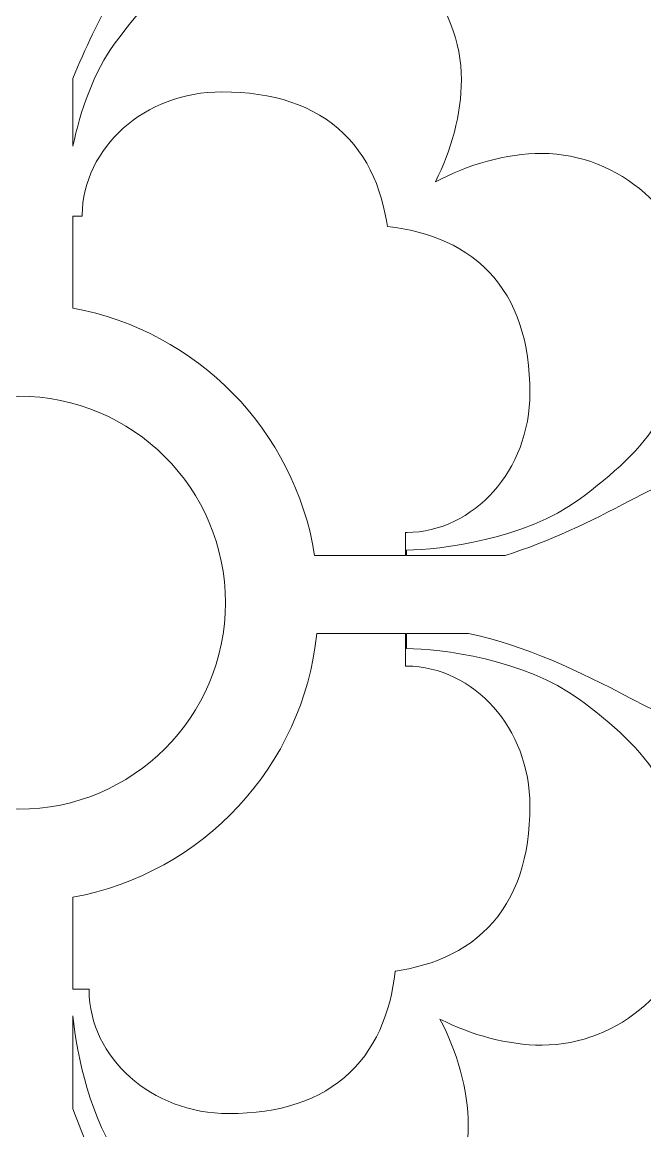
# Model space of a CAD drawing. Header units: centimetres. Extents: x -8.7 to 2, y -6.7 to 8.4.
# Drawn here: x -7.383 to -6.827, y 1.405 to 2.395 of the extents above; entities that cross this region are included whole.
import ezdxf

# ---------------------------------------------------------------- set-up
doc = ezdxf.new("R2010")
doc.units = ezdxf.units.CM
doc.header["$MEASUREMENT"] = 0
doc.layers.add('layer 1', color=7, linetype='Continuous')

msp = doc.modelspace()

# ---------------------------------------------------------------- linework, layer by layer
at = {"layer": 'layer 1', "color": 177, "lineweight": 9}
for points, knots in [([(-8.7169, -6.70279), (-8.7169, -6.70279), (-8.7169, -5.65469), (-8.7169, -5.65469), (-8.7169, -5.65469), (-8.7169, -5.65469), (-8.7169, -5.56045), (-8.7169, -5.56045), (-8.7169, -5.56045), (-8.7169, -5.56045), (-8.7169, -5.22248), (-8.7169, -5.22248), (-8.7169, -5.22248), (-8.7169, -5.22248), (-8.7169, -5.05978), (-8.7169, -5.05978), (-8.7169, -5.05978), (-8.7169, -5.05978), (-8.7169, -3.57526), (-8.7169, -3.57526), (-8.7169, -3.57526), (-8.7169, -3.57526), (-8.7169, -3.48102), (-8.7169, -3.48102), (-8.7169, -3.48102), (-8.7169, -3.48102), (-8.7169, -3.14306), (-8.7169, -3.14306), (-8.7169, -3.14306), (-8.7169, -3.14306), (-8.7169, -2.98035), (-8.7169, -2.98035), (-8.7169, -2.98035), (-8.7169, -2.98035), (-8.7169, -1.49584), (-8.7169, -1.49584), (-8.7169, -1.49584), (-8.7169, -1.49584), (-8.7169, -1.4016), (-8.7169, -1.4016), (-8.7169, -1.4016), (-8.7169, -1.4016), (-8.7169, -1.06363), (-8.7169, -1.06363), (-8.7169, -1.06363), (-8.7169, -1.06363), (-8.7169, -0.90093), (-8.7169, -0.90093), (-8.7169, -0.90093), (-8.7169, -0.90093), (-8.7169, 0.58359), (-8.7169, 0.58359), (-8.7169, 0.58359), (-8.7169, 0.58359), (-8.7169, 0.67783), (-8.7169, 0.67783), (-8.7169, 0.67783), (-8.7169, 0.67783), (-8.7169, 1.01579), (-8.7169, 1.01579), (-8.7169, 1.01579), (-8.7169, 1.01579), (-8.7169, 1.1785), (-8.7169, 1.1785), (-8.7169, 1.1785), (-8.7169, 1.1785), (-8.7169, 2.66301), (-8.7169, 2.66301), (-8.7169, 2.66301), (-8.7169, 2.66301), (-8.7169, 2.75725), (-8.7169, 2.75725), (-8.7169, 2.75725), (-8.7169, 2.75725), (-8.7169, 3.09522), (-8.7169, 3.09522), (-8.7169, 3.09522), (-8.7169, 3.09522), (-8.7169, 3.25792), (-8.7169, 3.25792), (-8.7169, 3.25792), (-8.7169, 3.25792), (-8.7169, 4.74243), (-8.7169, 4.74243), (-8.7169, 4.74243), (-8.7169, 4.74243), (-8.7169, 4.83668), (-8.7169, 4.83668), (-8.7169, 4.83668), (-8.7169, 4.83668), (-8.7169, 5.17464), (-8.7169, 5.17464), (-8.7169, 5.17464), (-8.7169, 5.17464), (-8.7169, 5.33735), (-8.7169, 5.33735), (-8.7169, 5.33735), (-8.7169, 5.33735), (-8.7169, 6.82186), (-8.7169, 6.82186), (-8.7169, 6.82186), (-8.7169, 6.82186), (-8.7169, 6.9161), (-8.7169, 6.9161), (-8.7169, 6.9161), (-8.7169, 6.9161), (-8.7169, 7.25407), (-8.7169, 7.25407), (-8.7169, 7.25407), (-8.7169, 7.25407), (-8.7169, 7.41677), (-8.7169, 7.41677), (-8.7169, 7.41677), (-8.7169, 7.41677), (-8.7169, 8.37754), (-8.7169, 8.37754), (-8.7169, 8.37754), (-8.7169, 8.37754), (-7.98536, 8.37754), (-7.98536, 8.37754), (-7.98536, 8.37754), (-7.98536, 8.37754), (-7.82032, 8.37754), (-7.82032, 8.37754), (-7.82032, 8.37754), (-7.82032, 8.37754), (-7.40775, 8.37754), (-7.40775, 8.37754), (-7.40775, 8.37754), (-7.40775, 8.37754), (-7.33799, 8.37754), (-7.33799, 8.37754), (-7.33799, 8.37754), (-7.33799, 8.37754), (-6.94873, 8.37754), (-6.94873, 8.37754), (-6.94873, 8.37754), (-6.94873, 8.37754), (-6.78737, 8.37754), (-6.78737, 8.37754), (-6.78737, 8.37754), (-6.78737, 8.37754), (-5.77977, 8.37754), (-5.77977, 8.37754), (-5.77977, 8.37754), (-5.77977, 8.37754), (-5.61473, 8.37754), (-5.61473, 8.37754), (-5.61473, 8.37754), (-5.61473, 8.37754), (-5.20216, 8.37754), (-5.20216, 8.37754), (-5.20216, 8.37754), (-5.20216, 8.37754), (-5.1324, 8.37754), (-5.1324, 8.37754), (-5.1324, 8.37754), (-5.1324, 8.37754), (-4.74314, 8.37754), (-4.74314, 8.37754), (-4.74314, 8.37754), (-4.74314, 8.37754), (-4.58178, 8.37754), (-4.58178, 8.37754), (-4.58178, 8.37754), (-4.58178, 8.37754), (-3.85015, 8.37754), (-3.85015, 8.37754), (-3.85015, 8.37754), (-3.85015, 8.37754), (-3.85015, 7.36066), (-3.85015, 7.36066), (-3.85015, 7.36066), (-3.85015, 7.36066), (-3.85015, 7.26641), (-3.85015, 7.26641), (-3.85015, 7.26641), (-3.85015, 7.26641), (-3.85015, 6.9286), (-3.85015, 6.9286), (-3.85015, 6.9286), (-3.85015, 6.9286), (-3.85015, 6.77755), (-3.85015, 6.77755), (-3.85015, 6.77755), (-3.85015, 6.77755), (-3.85015, 5.24221), (-3.85015, 5.24221), (-3.85015, 5.24221), (-3.85015, 5.24221), (-3.85015, 5.14795), (-3.85015, 5.14795), (-3.85015, 5.14795), (-3.85015, 5.14795), (-3.85015, 4.81014), (-3.85015, 4.81014), (-3.85015, 4.81014), (-3.85015, 4.81014), (-3.85015, 4.65909), (-3.85015, 4.65909), (-3.85015, 4.65909), (-3.85015, 4.65909), (-3.85015, 3.17448), (-3.85015, 3.17448), (-3.85015, 3.17448), (-3.85015, 3.17448), (-3.85015, 3.08022), (-3.85015, 3.08022), (-3.85015, 3.08022), (-3.85015, 3.08022), (-3.85015, 2.74242), (-3.85015, 2.74242), (-3.85015, 2.74242), (-3.85015, 2.74242), (-3.85015, 2.59137), (-3.85015, 2.59137), (-3.85015, 2.59137), (-3.85015, 2.59137), (-3.85015, 1.10676), (-3.85015, 1.10676), (-3.85015, 1.10676), (-3.85015, 1.10676), (-3.85015, 1.0125), (-3.85015, 1.0125), (-3.85015, 1.0125), (-3.85015, 1.0125), (-3.85015, 0.6747), (-3.85015, 0.6747), (-3.85015, 0.6747), (-3.85015, 0.6747), (-3.85015, 0.52364), (-3.85015, 0.52364), (-3.85015, 0.52364), (-3.85015, 0.52364), (-3.85015, -0.96097), (-3.85015, -0.96097), (-3.85015, -0.96097), (-3.85015, -0.96097), (-3.85015, -1.05523), (-3.85015, -1.05523), (-3.85015, -1.05523), (-3.85015, -1.05523), (-3.85015, -1.39303), (-3.85015, -1.39303), (-3.85015, -1.39303), (-3.85015, -1.39303), (-3.85015, -1.54408), (-3.85015, -1.54408), (-3.85015, -1.54408), (-3.85015, -1.54408), (-3.85015, -3.02869), (-3.85015, -3.02869), (-3.85015, -3.02869), (-3.85015, -3.02869), (-3.85015, -3.12295), (-3.85015, -3.12295), (-3.85015, -3.12295), (-3.85015, -3.12295), (-3.85015, -3.46075), (-3.85015, -3.46075), (-3.85015, -3.46075), (-3.85015, -3.46075), (-3.85015, -3.61181), (-3.85015, -3.61181), (-3.85015, -3.61181), (-3.85015, -3.61181), (-3.85015, -5.09642), (-3.85015, -5.09642), (-3.85015, -5.09642), (-3.85015, -5.09642), (-3.85015, -5.19068), (-3.85015, -5.19068), (-3.85015, -5.19068), (-3.85015, -5.19068), (-3.85015, -5.52848), (-3.85015, -5.52848), (-3.85015, -5.52848), (-3.85015, -5.52848), (-3.85015, -5.67953), (-3.85015, -5.67953), (-3.85015, -5.67953), (-3.85015, -5.67953), (-3.85015, -6.70279), (-3.85015, -6.70279), (-3.85015, -6.70279), (-3.85015, -6.70279), (-4.58169, -6.70279), (-4.58169, -6.70279), (-4.58169, -6.70279), (-4.58169, -6.70279), (-4.7476, -6.70279), (-4.7476, -6.70279), (-4.7476, -6.70279), (-4.7476, -6.70279), (-5.1324, -6.70279), (-5.1324, -6.70279), (-5.1324, -6.70279), (-5.1324, -6.70279), (-5.20216, -6.70279), (-5.20216, -6.70279), (-5.20216, -6.70279), (-5.20216, -6.70279), (-5.61759, -6.70279), (-5.61759, -6.70279), (-5.61759, -6.70279), (-5.61759, -6.70279), (-5.77971, -6.70279), (-5.77971, -6.70279), (-5.77971, -6.70279), (-5.77971, -6.70279), (-6.78728, -6.70279), (-6.78728, -6.70279), (-6.78728, -6.70279), (-6.78728, -6.70279), (-6.95319, -6.70279), (-6.95319, -6.70279), (-6.95319, -6.70279), (-6.95319, -6.70279), (-7.33799, -6.70279), (-7.33799, -6.70279), (-7.33799, -6.70279), (-7.33799, -6.70279), (-7.40775, -6.70279), (-7.40775, -6.70279), (-7.40775, -6.70279), (-7.40775, -6.70279), (-7.82318, -6.70279), (-7.82318, -6.70279), (-7.82318, -6.70279), (-7.82318, -6.70279), (-7.9853, -6.70279), (-7.9853, -6.70279), (-7.9853, -6.70279), (-7.9853, -6.70279), (-8.7169, -6.70279), (-8.7169, -6.70279)], [0, 0, 0, 0, 0.011765, 0.011765, 0.011765, 0.011765, 0.023529, 0.023529, 0.023529, 0.023529, 0.035294, 0.035294, 0.035294, 0.035294, 0.047059, 0.047059, 0.047059, 0.047059, 0.058824, 0.058824, 0.058824, 0.058824, 0.070588, 0.070588, 0.070588, 0.070588, 0.082353, 0.082353, 0.082353, 0.082353, 0.094118, 0.094118, 0.094118, 0.094118, 0.105882, 0.105882, 0.105882, 0.105882, 0.117647, 0.117647, 0.117647, 0.117647, 0.129412, 0.129412, 0.129412, 0.129412, 0.141176, 0.141176, 0.141176, 0.141176, 0.152941, 0.152941, 0.152941, 0.152941, 0.164706, 0.164706, 0.164706, 0.164706, 0.176471, 0.176471, 0.176471, 0.176471, 0.188235, 0.188235, 0.188235, 0.188235, 0.2, 0.2, 0.2, 0.2, 0.211765, 0.211765, 0.211765, 0.211765, 0.223529, 0.223529, 0.223529, 0.223529, 0.235294, 0.235294, 0.235294, 0.235294, 0.247059, 0.247059, 0.247059, 0.247059, 0.258824, 0.258824, 0.258824, 0.258824, 0.270588, 0.270588, 0.270588, 0.270588, 0.282353, 0.282353, 0.282353, 0.282353, 0.294118, 0.294118, 0.294118, 0.294118, 0.305882, 0.305882, 0.305882, 0.305882, 0.317647, 0.317647, 0.317647, 0.317647, 0.329412, 0.329412, 0.329412, 0.329412, 0.341176, 0.341176, 0.341176, 0.341176, 0.352941, 0.352941, 0.352941, 0.352941, 0.364706, 0.364706, 0.364706, 0.364706, 0.376471, 0.376471, 0.376471, 0.376471, 0.388235, 0.388235, 0.388235, 0.388235, 0.4, 0.4, 0.4, 0.4, 0.411765, 0.411765, 0.411765, 0.411765, 0.423529, 0.423529, 0.423529, 0.423529, 0.435294, 0.435294, 0.435294, 0.435294, 0.447059, 0.447059, 0.447059, 0.447059, 0.458824, 0.458824, 0.458824, 0.458824, 0.470588, 0.470588, 0.470588, 0.470588, 0.482353, 0.482353, 0.482353, 0.482353, 0.494118, 0.494118, 0.494118, 0.494118, 0.505882, 0.505882, 0.505882, 0.505882, 0.517647, 0.517647, 0.517647, 0.517647, 0.529412, 0.529412, 0.529412, 0.529412, 0.541176, 0.541176, 0.541176, 0.541176, 0.552941, 0.552941, 0.552941, 0.552941, 0.564706, 0.564706, 0.564706, 0.564706, 0.576471, 0.576471, 0.576471, 0.576471, 0.588235, 0.588235, 0.588235, 0.588235, 0.6, 0.6, 0.6, 0.6, 0.611765, 0.611765, 0.611765, 0.611765, 0.623529, 0.623529, 0.623529, 0.623529, 0.635294, 0.635294, 0.635294, 0.635294, 0.647059, 0.647059, 0.647059, 0.647059, 0.658824, 0.658824, 0.658824, 0.658824, 0.670588, 0.670588, 0.670588, 0.670588, 0.682353, 0.682353, 0.682353, 0.682353, 0.694118, 0.694118, 0.694118, 0.694118, 0.705882, 0.705882, 0.705882, 0.705882, 0.717647, 0.717647, 0.717647, 0.717647, 0.729412, 0.729412, 0.729412, 0.729412, 0.741176, 0.741176, 0.741176, 0.741176, 0.752941, 0.752941, 0.752941, 0.752941, 0.764706, 0.764706, 0.764706, 0.764706, 0.776471, 0.776471, 0.776471, 0.776471, 0.788235, 0.788235, 0.788235, 0.788235, 0.8, 0.8, 0.8, 0.8, 0.811765, 0.811765, 0.811765, 0.811765, 0.823529, 0.823529, 0.823529, 0.823529, 0.835294, 0.835294, 0.835294, 0.835294, 0.847059, 0.847059, 0.847059, 0.847059, 0.858824, 0.858824, 0.858824, 0.858824, 0.870588, 0.870588, 0.870588, 0.870588, 0.882353, 0.882353, 0.882353, 0.882353, 0.894118, 0.894118, 0.894118, 0.894118, 0.905882, 0.905882, 0.905882, 0.905882, 0.917647, 0.917647, 0.917647, 0.917647, 0.929412, 0.929412, 0.929412, 0.929412, 0.941176, 0.941176, 0.941176, 0.941176, 0.952941, 0.952941, 0.952941, 0.952941, 0.964706, 0.964706, 0.964706, 0.964706, 0.976471, 0.976471, 0.976471, 0.976471, 1, 1, 1, 1]), ([(-6.51698, 1.90145), (-6.51698, 1.90145), (-6.31871, 1.95939), (-6.31871, 1.95939), (-6.31871, 1.95939), (-6.31871, 1.95939), (-6.31871, 2.34075), (-6.31871, 2.34075), (-6.31871, 2.34075), (-6.44042, 2.36535), (-6.53464, 2.49896), (-6.54115, 2.66287), (-6.54115, 2.66287), (-6.72212, 2.66496), (-6.86927, 2.77386), (-6.87959, 2.91079), (-6.87959, 2.91079), (-6.87959, 2.91079), (-7.07468, 2.85142), (-7.07468, 2.85142), (-7.07468, 2.85142), (-7.07468, 2.85142), (-7.29887, 2.91964), (-7.29887, 2.91964), (-7.29887, 2.91964), (-7.29887, 2.91964), (-7.35639, 2.7228), (-7.35639, 2.7228), (-7.35639, 2.7228), (-7.34071, 2.69073), (-7.32438, 2.65975), (-7.3112, 2.63547), (-7.3112, 2.63547), (-7.28676, 2.59152), (-7.26967, 2.55121), (-7.26967, 2.51456), (-7.26967, 2.51456), (-7.26967, 2.48402), (-7.28676, 2.44981), (-7.30143, 2.42171), (-7.30143, 2.42171), (-7.31433, 2.39742), (-7.32723, 2.37151), (-7.33799, 2.34464), (-7.33799, 2.34464), (-7.33799, 2.34464), (-7.33799, 2.28425), (-7.33799, 2.28425), (-7.33799, 2.28425), (-7.33138, 2.31535), (-7.31966, 2.35036), (-7.3002, 2.37652), (-7.3002, 2.37652), (-7.25501, 2.43761), (-7.21349, 2.47546), (-7.11331, 2.47546), (-7.11331, 2.47546), (-7.0449, 2.47546), (-6.99117, 2.41196), (-6.99117, 2.34354), (-6.99117, 2.34354), (-6.99117, 2.31258), (-7.00017, 2.28062), (-7.01445, 2.25231), (-7.01445, 2.25231), (-6.98516, 2.26779), (-6.95163, 2.27768), (-6.9192, 2.27768), (-6.9192, 2.27768), (-6.85078, 2.27768), (-6.78728, 2.22394), (-6.78728, 2.15554), (-6.78728, 2.15554), (-6.78728, 2.05535), (-6.82513, 2.01384), (-6.88622, 1.96864), (-6.88622, 1.96864), (-6.93384, 1.93322), (-7.01081, 1.92344), (-7.04013, 1.92344), (-7.04013, 1.92344), (-7.04013, 1.92344), (-7.04013, 1.91869), (-7.04013, 1.91869), (-7.04013, 1.91869), (-7.04013, 1.91869), (-6.95203, 1.91869), (-6.95203, 1.91869), (-6.95203, 1.91869), (-6.91304, 1.93092), (-6.87542, 1.94917), (-6.84102, 1.96742), (-6.84102, 1.96742), (-6.81293, 1.98209), (-6.77872, 1.99918), (-6.74818, 1.99918), (-6.74818, 1.99918), (-6.71153, 1.99918), (-6.67122, 1.98209), (-6.62726, 1.95764), (-6.62726, 1.95764), (-6.59723, 1.94134), (-6.55693, 1.9202), (-6.51698, 1.90145)], [0, 0, 0, 0, 0.037037, 0.037037, 0.037037, 0.037037, 0.074074, 0.074074, 0.074074, 0.074074, 0.111111, 0.111111, 0.111111, 0.111111, 0.148148, 0.148148, 0.148148, 0.148148, 0.185185, 0.185185, 0.185185, 0.185185, 0.222222, 0.222222, 0.222222, 0.222222, 0.259259, 0.259259, 0.259259, 0.259259, 0.296296, 0.296296, 0.296296, 0.296296, 0.333333, 0.333333, 0.333333, 0.333333, 0.37037, 0.37037, 0.37037, 0.37037, 0.407407, 0.407407, 0.407407, 0.407407, 0.444444, 0.444444, 0.444444, 0.444444, 0.481481, 0.481481, 0.481481, 0.481481, 0.518519, 0.518519, 0.518519, 0.518519, 0.555556, 0.555556, 0.555556, 0.555556, 0.592593, 0.592593, 0.592593, 0.592593, 0.62963, 0.62963, 0.62963, 0.62963, 0.666667, 0.666667, 0.666667, 0.666667, 0.703704, 0.703704, 0.703704, 0.703704, 0.740741, 0.740741, 0.740741, 0.740741, 0.777778, 0.777778, 0.777778, 0.777778, 0.814815, 0.814815, 0.814815, 0.814815, 0.851852, 0.851852, 0.851852, 0.851852, 0.888889, 0.888889, 0.888889, 0.888889, 0.925926, 0.925926, 0.925926, 0.925926, 1, 1, 1, 1]), ([(-7.33799, 2.22154), (-7.33799, 2.22154), (-7.33799, 2.13949), (-7.33799, 2.13949), (-7.33799, 2.13949), (-7.22705, 2.11923), (-7.13999, 2.03049), (-7.12223, 1.91869), (-7.12223, 1.91869), (-7.12223, 1.91869), (-7.04119, 1.91869), (-7.04119, 1.91869), (-7.04119, 1.91869), (-7.04119, 1.91869), (-7.04119, 1.93918), (-7.04119, 1.93918), (-7.04119, 1.93918), (-7.04119, 1.93918), (-7.0397, 1.93918), (-7.0397, 1.93918), (-7.0397, 1.93918), (-7.0397, 1.93918), (-7.03455, 1.93934), (-7.03455, 1.93934), (-7.03455, 1.93934), (-7.03455, 1.93934), (-7.02901, 1.93984), (-7.02901, 1.93984), (-7.02901, 1.93984), (-7.02901, 1.93984), (-7.02353, 1.94066), (-7.02353, 1.94066), (-7.02353, 1.94066), (-7.02353, 1.94066), (-7.01813, 1.94179), (-7.01813, 1.94179), (-7.01813, 1.94179), (-7.01813, 1.94179), (-7.01283, 1.94321), (-7.01283, 1.94321), (-7.01283, 1.94321), (-7.01283, 1.94321), (-7.00761, 1.94492), (-7.00761, 1.94492), (-7.00761, 1.94492), (-7.00761, 1.94492), (-7.0025, 1.94691), (-7.0025, 1.94691), (-7.0025, 1.94691), (-7.0025, 1.94691), (-6.99751, 1.94917), (-6.99751, 1.94917), (-6.99751, 1.94917), (-6.99751, 1.94917), (-6.99265, 1.95168), (-6.99265, 1.95168), (-6.99265, 1.95168), (-6.99265, 1.95168), (-6.9879, 1.95445), (-6.9879, 1.95445), (-6.9879, 1.95445), (-6.9879, 1.95445), (-6.9833, 1.95745), (-6.9833, 1.95745), (-6.9833, 1.95745), (-6.9833, 1.95745), (-6.97884, 1.96068), (-6.97884, 1.96068), (-6.97884, 1.96068), (-6.97884, 1.96068), (-6.97454, 1.96414), (-6.97454, 1.96414), (-6.97454, 1.96414), (-6.97454, 1.96414), (-6.97038, 1.96781), (-6.97038, 1.96781), (-6.97038, 1.96781), (-6.97038, 1.96781), (-6.96639, 1.97169), (-6.96639, 1.97169), (-6.96639, 1.97169), (-6.96639, 1.97169), (-6.96256, 1.97578), (-6.96256, 1.97578), (-6.96256, 1.97578), (-6.96256, 1.97578), (-6.95891, 1.98007), (-6.95891, 1.98007), (-6.95891, 1.98007), (-6.95891, 1.98007), (-6.95544, 1.98455), (-6.95544, 1.98455), (-6.95544, 1.98455), (-6.95544, 1.98455), (-6.95215, 1.98921), (-6.95215, 1.98921), (-6.95215, 1.98921), (-6.95215, 1.98921), (-6.94907, 1.99406), (-6.94907, 1.99406), (-6.94907, 1.99406), (-6.94907, 1.99406), (-6.94618, 1.99908), (-6.94618, 1.99908), (-6.94618, 1.99908), (-6.94618, 1.99908), (-6.94351, 2.00426), (-6.94351, 2.00426), (-6.94351, 2.00426), (-6.94351, 2.00426), (-6.94105, 2.00961), (-6.94105, 2.00961), (-6.94105, 2.00961), (-6.94105, 2.00961), (-6.93882, 2.01512), (-6.93882, 2.01512), (-6.93882, 2.01512), (-6.93882, 2.01512), (-6.93682, 2.02077), (-6.93682, 2.02077), (-6.93682, 2.02077), (-6.93682, 2.02077), (-6.93506, 2.02657), (-6.93506, 2.02657), (-6.93506, 2.02657), (-6.93506, 2.02657), (-6.93356, 2.0325), (-6.93356, 2.0325), (-6.93356, 2.0325), (-6.93356, 2.0325), (-6.93231, 2.03856), (-6.93231, 2.03856), (-6.93231, 2.03856), (-6.93231, 2.03856), (-6.93132, 2.04474), (-6.93132, 2.04474), (-6.93132, 2.04474), (-6.93132, 2.04474), (-6.93061, 2.05103), (-6.93061, 2.05103), (-6.93061, 2.05103), (-6.93061, 2.05103), (-6.93018, 2.05742), (-6.93018, 2.05742), (-6.93018, 2.05742), (-6.93018, 2.05742), (-6.93004, 2.06382), (-6.93004, 2.06382), (-6.93004, 2.06382), (-6.93004, 2.06382), (-6.93017, 2.07226), (-6.93017, 2.07226), (-6.93017, 2.07226), (-6.93017, 2.07226), (-6.93058, 2.0804), (-6.93058, 2.0804), (-6.93058, 2.0804), (-6.93058, 2.0804), (-6.93126, 2.08833), (-6.93126, 2.08833), (-6.93126, 2.08833), (-6.93126, 2.08833), (-6.93222, 2.09605), (-6.93222, 2.09605), (-6.93222, 2.09605), (-6.93222, 2.09605), (-6.93346, 2.10358), (-6.93346, 2.10358), (-6.93346, 2.10358), (-6.93346, 2.10358), (-6.93499, 2.11091), (-6.93499, 2.11091), (-6.93499, 2.11091), (-6.93499, 2.11091), (-6.93681, 2.11803), (-6.93681, 2.11803), (-6.93681, 2.11803), (-6.93681, 2.11803), (-6.93893, 2.12495), (-6.93893, 2.12495), (-6.93893, 2.12495), (-6.93893, 2.12495), (-6.94136, 2.13167), (-6.94136, 2.13167), (-6.94136, 2.13167), (-6.94136, 2.13167), (-6.94409, 2.13817), (-6.94409, 2.13817), (-6.94409, 2.13817), (-6.94409, 2.13817), (-6.94712, 2.14444), (-6.94712, 2.14444), (-6.94712, 2.14444), (-6.94712, 2.14444), (-6.95046, 2.15048), (-6.95046, 2.15048), (-6.95046, 2.15048), (-6.95046, 2.15048), (-6.9541, 2.15628), (-6.9541, 2.15628), (-6.9541, 2.15628), (-6.9541, 2.15628), (-6.95804, 2.16181), (-6.95804, 2.16181), (-6.95804, 2.16181), (-6.95804, 2.16181), (-6.96226, 2.16707), (-6.96226, 2.16707), (-6.96226, 2.16707), (-6.96226, 2.16707), (-6.96676, 2.17206), (-6.96676, 2.17206), (-6.96676, 2.17206), (-6.96676, 2.17206), (-6.97153, 2.17675), (-6.97153, 2.17675), (-6.97153, 2.17675), (-6.97153, 2.17675), (-6.97653, 2.18115), (-6.97653, 2.18115), (-6.97653, 2.18115), (-6.97653, 2.18115), (-6.98176, 2.18524), (-6.98176, 2.18524), (-6.98176, 2.18524), (-6.98176, 2.18524), (-6.9872, 2.18903), (-6.9872, 2.18903), (-6.9872, 2.18903), (-6.9872, 2.18903), (-6.99283, 2.19252), (-6.99283, 2.19252), (-6.99283, 2.19252), (-6.99283, 2.19252), (-6.99863, 2.19571), (-6.99863, 2.19571), (-6.99863, 2.19571), (-6.99863, 2.19571), (-7.0046, 2.19861), (-7.0046, 2.19861), (-7.0046, 2.19861), (-7.0046, 2.19861), (-7.01072, 2.20124), (-7.01072, 2.20124), (-7.01072, 2.20124), (-7.01072, 2.20124), (-7.01698, 2.20359), (-7.01698, 2.20359), (-7.01698, 2.20359), (-7.01698, 2.20359), (-7.02336, 2.20567), (-7.02336, 2.20567), (-7.02336, 2.20567), (-7.02336, 2.20567), (-7.02987, 2.20751), (-7.02987, 2.20751), (-7.02987, 2.20751), (-7.02987, 2.20751), (-7.0365, 2.2091), (-7.0365, 2.2091), (-7.0365, 2.2091), (-7.0365, 2.2091), (-7.04324, 2.21047), (-7.04324, 2.21047), (-7.04324, 2.21047), (-7.04324, 2.21047), (-7.05009, 2.21161), (-7.05009, 2.21161), (-7.05009, 2.21161), (-7.05009, 2.21161), (-7.05705, 2.21254), (-7.05705, 2.21254), (-7.05705, 2.21254), (-7.05705, 2.21254), (-7.05726, 2.21256), (-7.05726, 2.21256), (-7.05726, 2.21256), (-7.05726, 2.21256), (-7.05809, 2.21781), (-7.05809, 2.21781), (-7.05809, 2.21781), (-7.05809, 2.21781), (-7.05941, 2.22464), (-7.05941, 2.22464), (-7.05941, 2.22464), (-7.05941, 2.22464), (-7.06096, 2.23135), (-7.06096, 2.23135), (-7.06096, 2.23135), (-7.06096, 2.23135), (-7.06276, 2.23794), (-7.06276, 2.23794), (-7.06276, 2.23794), (-7.06276, 2.23794), (-7.06481, 2.2444), (-7.06481, 2.2444), (-7.06481, 2.2444), (-7.06481, 2.2444), (-7.06712, 2.25074), (-7.06712, 2.25074), (-7.06712, 2.25074), (-7.06712, 2.25074), (-7.06971, 2.25695), (-7.06971, 2.25695), (-7.06971, 2.25695), (-7.06971, 2.25695), (-7.07258, 2.26299), (-7.07258, 2.26299), (-7.07258, 2.26299), (-7.07258, 2.26299), (-7.07574, 2.26888), (-7.07574, 2.26888), (-7.07574, 2.26888), (-7.07574, 2.26888), (-7.07921, 2.27459), (-7.07921, 2.27459), (-7.07921, 2.27459), (-7.07921, 2.27459), (-7.08298, 2.28011), (-7.08298, 2.28011), (-7.08298, 2.28011), (-7.08298, 2.28011), (-7.08705, 2.28541), (-7.08705, 2.28541), (-7.08705, 2.28541), (-7.08705, 2.28541), (-7.09144, 2.2905), (-7.09144, 2.2905), (-7.09144, 2.2905), (-7.09144, 2.2905), (-7.09613, 2.29534), (-7.09613, 2.29534), (-7.09613, 2.29534), (-7.09613, 2.29534), (-7.10112, 2.29991), (-7.10112, 2.29991), (-7.10112, 2.29991), (-7.10112, 2.29991), (-7.10639, 2.30421), (-7.10639, 2.30421), (-7.10639, 2.30421), (-7.10639, 2.30421), (-7.11194, 2.30821), (-7.11194, 2.30821), (-7.11194, 2.30821), (-7.11194, 2.30821), (-7.11776, 2.31192), (-7.11776, 2.31192), (-7.11776, 2.31192), (-7.11776, 2.31192), (-7.12383, 2.31532), (-7.12383, 2.31532), (-7.12383, 2.31532), (-7.12383, 2.31532), (-7.13013, 2.3184), (-7.13013, 2.3184), (-7.13013, 2.3184), (-7.13013, 2.3184), (-7.13666, 2.32118), (-7.13666, 2.32118), (-7.13666, 2.32118), (-7.13666, 2.32118), (-7.14342, 2.32365), (-7.14342, 2.32365), (-7.14342, 2.32365), (-7.14342, 2.32365), (-7.15039, 2.32581), (-7.15039, 2.32581), (-7.15039, 2.32581), (-7.15039, 2.32581), (-7.15756, 2.32766), (-7.15756, 2.32766), (-7.15756, 2.32766), (-7.15756, 2.32766), (-7.16494, 2.32922), (-7.16494, 2.32922), (-7.16494, 2.32922), (-7.16494, 2.32922), (-7.17252, 2.33048), (-7.17252, 2.33048), (-7.17252, 2.33048), (-7.17252, 2.33048), (-7.18031, 2.33146), (-7.18031, 2.33146), (-7.18031, 2.33146), (-7.18031, 2.33146), (-7.18831, 2.33215), (-7.18831, 2.33215), (-7.18831, 2.33215), (-7.18831, 2.33215), (-7.19651, 2.33256), (-7.19651, 2.33256), (-7.19651, 2.33256), (-7.19651, 2.33256), (-7.20502, 2.3327), (-7.20502, 2.3327), (-7.20502, 2.3327), (-7.20502, 2.3327), (-7.21143, 2.33256), (-7.21143, 2.33256), (-7.21143, 2.33256), (-7.21143, 2.33256), (-7.21782, 2.33212), (-7.21782, 2.33212), (-7.21782, 2.33212), (-7.21782, 2.33212), (-7.2241, 2.33141), (-7.2241, 2.33141), (-7.2241, 2.33141), (-7.2241, 2.33141), (-7.23028, 2.33043), (-7.23028, 2.33043), (-7.23028, 2.33043), (-7.23028, 2.33043), (-7.23634, 2.32918), (-7.23634, 2.32918), (-7.23634, 2.32918), (-7.23634, 2.32918), (-7.24227, 2.32768), (-7.24227, 2.32768), (-7.24227, 2.32768), (-7.24227, 2.32768), (-7.24807, 2.32592), (-7.24807, 2.32592), (-7.24807, 2.32592), (-7.24807, 2.32592), (-7.25373, 2.32392), (-7.25373, 2.32392), (-7.25373, 2.32392), (-7.25373, 2.32392), (-7.25923, 2.32169), (-7.25923, 2.32169), (-7.25923, 2.32169), (-7.25923, 2.32169), (-7.26458, 2.31923), (-7.26458, 2.31923), (-7.26458, 2.31923), (-7.26458, 2.31923), (-7.26977, 2.31656), (-7.26977, 2.31656), (-7.26977, 2.31656), (-7.26977, 2.31656), (-7.27479, 2.31368), (-7.27479, 2.31368), (-7.27479, 2.31368), (-7.27479, 2.31368), (-7.27963, 2.31059), (-7.27963, 2.31059), (-7.27963, 2.31059), (-7.27963, 2.31059), (-7.2843, 2.3073), (-7.2843, 2.3073), (-7.2843, 2.3073), (-7.2843, 2.3073), (-7.28878, 2.30383), (-7.28878, 2.30383), (-7.28878, 2.30383), (-7.28878, 2.30383), (-7.29306, 2.30018), (-7.29306, 2.30018), (-7.29306, 2.30018), (-7.29306, 2.30018), (-7.29715, 2.29635), (-7.29715, 2.29635), (-7.29715, 2.29635), (-7.29715, 2.29635), (-7.30104, 2.29236), (-7.30104, 2.29236), (-7.30104, 2.29236), (-7.30104, 2.29236), (-7.30471, 2.2882), (-7.30471, 2.2882), (-7.30471, 2.2882), (-7.30471, 2.2882), (-7.30817, 2.2839), (-7.30817, 2.2839), (-7.30817, 2.2839), (-7.30817, 2.2839), (-7.3114, 2.27944), (-7.3114, 2.27944), (-7.3114, 2.27944), (-7.3114, 2.27944), (-7.31441, 2.27483), (-7.31441, 2.27483), (-7.31441, 2.27483), (-7.31441, 2.27483), (-7.31717, 2.27009), (-7.31717, 2.27009), (-7.31717, 2.27009), (-7.31717, 2.27009), (-7.31968, 2.26523), (-7.31968, 2.26523), (-7.31968, 2.26523), (-7.31968, 2.26523), (-7.32194, 2.26024), (-7.32194, 2.26024), (-7.32194, 2.26024), (-7.32194, 2.26024), (-7.32393, 2.25514), (-7.32393, 2.25514), (-7.32393, 2.25514), (-7.32393, 2.25514), (-7.32565, 2.24992), (-7.32565, 2.24992), (-7.32565, 2.24992), (-7.32565, 2.24992), (-7.32707, 2.24461), (-7.32707, 2.24461), (-7.32707, 2.24461), (-7.32707, 2.24461), (-7.3282, 2.23921), (-7.3282, 2.23921), (-7.3282, 2.23921), (-7.3282, 2.23921), (-7.32902, 2.23373), (-7.32902, 2.23373), (-7.32902, 2.23373), (-7.32902, 2.23373), (-7.32952, 2.22819), (-7.32952, 2.22819), (-7.32952, 2.22819), (-7.32952, 2.22819), (-7.32967, 2.22303), (-7.32967, 2.22303), (-7.32967, 2.22303), (-7.32967, 2.22303), (-7.32967, 2.22154), (-7.32967, 2.22154), (-7.32967, 2.22154), (-7.32967, 2.22154), (-7.33799, 2.22154), (-7.33799, 2.22154)], [0, 0, 0, 0, 0.007463, 0.007463, 0.007463, 0.007463, 0.014925, 0.014925, 0.014925, 0.014925, 0.022388, 0.022388, 0.022388, 0.022388, 0.029851, 0.029851, 0.029851, 0.029851, 0.037313, 0.037313, 0.037313, 0.037313, 0.044776, 0.044776, 0.044776, 0.044776, 0.052239, 0.052239, 0.052239, 0.052239, 0.059701, 0.059701, 0.059701, 0.059701, 0.067164, 0.067164, 0.067164, 0.067164, 0.074627, 0.074627, 0.074627, 0.074627, 0.08209, 0.08209, 0.08209, 0.08209, 0.089552, 0.089552, 0.089552, 0.089552, 0.097015, 0.097015, 0.097015, 0.097015, 0.104478, 0.104478, 0.104478, 0.104478, 0.11194, 0.11194, 0.11194, 0.11194, 0.119403, 0.119403, 0.119403, 0.119403, 0.126866, 0.126866, 0.126866, 0.126866, 0.134328, 0.134328, 0.134328, 0.134328, 0.141791, 0.141791, 0.141791, 0.141791, 0.149254, 0.149254, 0.149254, 0.149254, 0.156716, 0.156716, 0.156716, 0.156716, 0.164179, 0.164179, 0.164179, 0.164179, 0.171642, 0.171642, 0.171642, 0.171642, 0.179104, 0.179104, 0.179104, 0.179104, 0.186567, 0.186567, 0.186567, 0.186567, 0.19403, 0.19403, 0.19403, 0.19403, 0.201493, 0.201493, 0.201493, 0.201493, 0.208955, 0.208955, 0.208955, 0.208955, 0.216418, 0.216418, 0.216418, 0.216418, 0.223881, 0.223881, 0.223881, 0.223881, 0.231343, 0.231343, 0.231343, 0.231343, 0.238806, 0.238806, 0.238806, 0.238806, 0.246269, 0.246269, 0.246269, 0.246269, 0.253731, 0.253731, 0.253731, 0.253731, 0.261194, 0.261194, 0.261194, 0.261194, 0.268657, 0.268657, 0.268657, 0.268657, 0.276119, 0.276119, 0.276119, 0.276119, 0.283582, 0.283582, 0.283582, 0.283582, 0.291045, 0.291045, 0.291045, 0.291045, 0.298507, 0.298507, 0.298507, 0.298507, 0.30597, 0.30597, 0.30597, 0.30597, 0.313433, 0.313433, 0.313433, 0.313433, 0.320896, 0.320896, 0.320896, 0.320896, 0.328358, 0.328358, 0.328358, 0.328358, 0.335821, 0.335821, 0.335821, 0.335821, 0.343284, 0.343284, 0.343284, 0.343284, 0.350746, 0.350746, 0.350746, 0.350746, 0.358209, 0.358209, 0.358209, 0.358209, 0.365672, 0.365672, 0.365672, 0.365672, 0.373134, 0.373134, 0.373134, 0.373134, 0.380597, 0.380597, 0.380597, 0.380597, 0.38806, 0.38806, 0.38806, 0.38806, 0.395522, 0.395522, 0.395522, 0.395522, 0.402985, 0.402985, 0.402985, 0.402985, 0.410448, 0.410448, 0.410448, 0.410448, 0.41791, 0.41791, 0.41791, 0.41791, 0.425373, 0.425373, 0.425373, 0.425373, 0.432836, 0.432836, 0.432836, 0.432836, 0.440299, 0.440299, 0.440299, 0.440299, 0.447761, 0.447761, 0.447761, 0.447761, 0.455224, 0.455224, 0.455224, 0.455224, 0.462687, 0.462687, 0.462687, 0.462687, 0.470149, 0.470149, 0.470149, 0.470149, 0.477612, 0.477612, 0.477612, 0.477612, 0.485075, 0.485075, 0.485075, 0.485075, 0.492537, 0.492537, 0.492537, 0.492537, 0.5, 0.5, 0.5, 0.5, 0.507463, 0.507463, 0.507463, 0.507463, 0.514925, 0.514925, 0.514925, 0.514925, 0.522388, 0.522388, 0.522388, 0.522388, 0.529851, 0.529851, 0.529851, 0.529851, 0.537313, 0.537313, 0.537313, 0.537313, 0.544776, 0.544776, 0.544776, 0.544776, 0.552239, 0.552239, 0.552239, 0.552239, 0.559701, 0.559701, 0.559701, 0.559701, 0.567164, 0.567164, 0.567164, 0.567164, 0.574627, 0.574627, 0.574627, 0.574627, 0.58209, 0.58209, 0.58209, 0.58209, 0.589552, 0.589552, 0.589552, 0.589552, 0.597015, 0.597015, 0.597015, 0.597015, 0.604478, 0.604478, 0.604478, 0.604478, 0.61194, 0.61194, 0.61194, 0.61194, 0.619403, 0.619403, 0.619403, 0.619403, 0.626866, 0.626866, 0.626866, 0.626866, 0.634328, 0.634328, 0.634328, 0.634328, 0.641791, 0.641791, 0.641791, 0.641791, 0.649254, 0.649254, 0.649254, 0.649254, 0.656716, 0.656716, 0.656716, 0.656716, 0.664179, 0.664179, 0.664179, 0.664179, 0.671642, 0.671642, 0.671642, 0.671642, 0.679104, 0.679104, 0.679104, 0.679104, 0.686567, 0.686567, 0.686567, 0.686567, 0.69403, 0.69403, 0.69403, 0.69403, 0.701493, 0.701493, 0.701493, 0.701493, 0.708955, 0.708955, 0.708955, 0.708955, 0.716418, 0.716418, 0.716418, 0.716418, 0.723881, 0.723881, 0.723881, 0.723881, 0.731343, 0.731343, 0.731343, 0.731343, 0.738806, 0.738806, 0.738806, 0.738806, 0.746269, 0.746269, 0.746269, 0.746269, 0.753731, 0.753731, 0.753731, 0.753731, 0.761194, 0.761194, 0.761194, 0.761194, 0.768657, 0.768657, 0.768657, 0.768657, 0.776119, 0.776119, 0.776119, 0.776119, 0.783582, 0.783582, 0.783582, 0.783582, 0.791045, 0.791045, 0.791045, 0.791045, 0.798507, 0.798507, 0.798507, 0.798507, 0.80597, 0.80597, 0.80597, 0.80597, 0.813433, 0.813433, 0.813433, 0.813433, 0.820896, 0.820896, 0.820896, 0.820896, 0.828358, 0.828358, 0.828358, 0.828358, 0.835821, 0.835821, 0.835821, 0.835821, 0.843284, 0.843284, 0.843284, 0.843284, 0.850746, 0.850746, 0.850746, 0.850746, 0.858209, 0.858209, 0.858209, 0.858209, 0.865672, 0.865672, 0.865672, 0.865672, 0.873134, 0.873134, 0.873134, 0.873134, 0.880597, 0.880597, 0.880597, 0.880597, 0.88806, 0.88806, 0.88806, 0.88806, 0.895522, 0.895522, 0.895522, 0.895522, 0.902985, 0.902985, 0.902985, 0.902985, 0.910448, 0.910448, 0.910448, 0.910448, 0.91791, 0.91791, 0.91791, 0.91791, 0.925373, 0.925373, 0.925373, 0.925373, 0.932836, 0.932836, 0.932836, 0.932836, 0.940299, 0.940299, 0.940299, 0.940299, 0.947761, 0.947761, 0.947761, 0.947761, 0.955224, 0.955224, 0.955224, 0.955224, 0.962687, 0.962687, 0.962687, 0.962687, 0.970149, 0.970149, 0.970149, 0.970149, 0.977612, 0.977612, 0.977612, 0.977612, 0.985075, 0.985075, 0.985075, 0.985075, 1, 1, 1, 1]), ([(-7.5708, 1.87641), (-7.5708, 1.97828), (-7.48819, 2.06089), (-7.38632, 2.06089), (-7.38632, 2.06089), (-7.28446, 2.06089), (-7.20184, 1.97828), (-7.20184, 1.87641), (-7.20184, 1.87641), (-7.20184, 1.77455), (-7.28446, 1.69193), (-7.38632, 1.69193), (-7.38632, 1.69193), (-7.48819, 1.69193), (-7.5708, 1.77455), (-7.5708, 1.87641)], [0, 0, 0, 0, 0.2, 0.2, 0.2, 0.2, 0.4, 0.4, 0.4, 0.4, 0.6, 0.6, 0.6, 0.6, 1, 1, 1, 1]), ([(-6.31871, 1.79008), (-6.31871, 1.79008), (-6.52931, 1.85163), (-6.52931, 1.85163), (-6.52931, 1.85163), (-6.56511, 1.83443), (-6.60032, 1.81592), (-6.62726, 1.80129), (-6.62726, 1.80129), (-6.67122, 1.77685), (-6.71153, 1.75976), (-6.74818, 1.75976), (-6.74818, 1.75976), (-6.77872, 1.75976), (-6.81293, 1.77685), (-6.84102, 1.79152), (-6.84102, 1.79152), (-6.88501, 1.81487), (-6.93427, 1.83821), (-6.98493, 1.84894), (-6.98493, 1.84894), (-6.98493, 1.84894), (-7.04013, 1.84894), (-7.04013, 1.84894), (-7.04013, 1.84894), (-7.04013, 1.84894), (-7.04013, 1.83549), (-7.04013, 1.83549), (-7.04013, 1.83549), (-7.01081, 1.83549), (-6.93384, 1.82572), (-6.88622, 1.79029), (-6.88622, 1.79029), (-6.82513, 1.7451), (-6.78728, 1.70358), (-6.78728, 1.6034), (-6.78728, 1.6034), (-6.78728, 1.53499), (-6.85078, 1.48125), (-6.9192, 1.48125), (-6.9192, 1.48125), (-6.95016, 1.48125), (-6.98211, 1.49026), (-7.01042, 1.50454), (-7.01042, 1.50454), (-6.99495, 1.47525), (-6.98506, 1.44172), (-6.98506, 1.40929), (-6.98506, 1.40929), (-6.98506, 1.34087), (-7.0388, 1.27737), (-7.1072, 1.27737), (-7.1072, 1.27737), (-7.20739, 1.27737), (-7.2489, 1.31522), (-7.2941, 1.37631), (-7.2941, 1.37631), (-7.32242, 1.41438), (-7.33435, 1.4712), (-7.33799, 1.50745), (-7.33799, 1.50745), (-7.33799, 1.50745), (-7.33799, 1.42421), (-7.33799, 1.42421), (-7.33799, 1.42421), (-7.3262, 1.39162), (-7.31076, 1.36021), (-7.29531, 1.33111), (-7.29531, 1.33111), (-7.28065, 1.30302), (-7.26356, 1.26881), (-7.26356, 1.23827), (-7.26356, 1.23827), (-7.26356, 1.20162), (-7.28065, 1.16131), (-7.3051, 1.11735), (-7.3051, 1.11735), (-7.31767, 1.09418), (-7.33312, 1.0649), (-7.34813, 1.03439), (-7.34813, 1.03439), (-7.34813, 1.03439), (-7.29887, 0.8658), (-7.29887, 0.8658), (-7.29887, 0.8658), (-7.29887, 0.8658), (-7.07468, 0.93402), (-7.07468, 0.93402), (-7.07468, 0.93402), (-7.07468, 0.93402), (-6.87831, 0.87427), (-6.87831, 0.87427), (-6.87831, 0.87427), (-6.86092, 1.00222), (-6.7237, 1.10299), (-6.55399, 1.10973), (-6.55399, 1.10973), (-6.55196, 1.2851), (-6.44964, 1.42871), (-6.31871, 1.44683), (-6.31871, 1.44683), (-6.31871, 1.44683), (-6.31871, 1.79008), (-6.31871, 1.79008)], [0, 0, 0, 0, 0.037037, 0.037037, 0.037037, 0.037037, 0.074074, 0.074074, 0.074074, 0.074074, 0.111111, 0.111111, 0.111111, 0.111111, 0.148148, 0.148148, 0.148148, 0.148148, 0.185185, 0.185185, 0.185185, 0.185185, 0.222222, 0.222222, 0.222222, 0.222222, 0.259259, 0.259259, 0.259259, 0.259259, 0.296296, 0.296296, 0.296296, 0.296296, 0.333333, 0.333333, 0.333333, 0.333333, 0.37037, 0.37037, 0.37037, 0.37037, 0.407407, 0.407407, 0.407407, 0.407407, 0.444444, 0.444444, 0.444444, 0.444444, 0.481481, 0.481481, 0.481481, 0.481481, 0.518519, 0.518519, 0.518519, 0.518519, 0.555556, 0.555556, 0.555556, 0.555556, 0.592593, 0.592593, 0.592593, 0.592593, 0.62963, 0.62963, 0.62963, 0.62963, 0.666667, 0.666667, 0.666667, 0.666667, 0.703704, 0.703704, 0.703704, 0.703704, 0.740741, 0.740741, 0.740741, 0.740741, 0.777778, 0.777778, 0.777778, 0.777778, 0.814815, 0.814815, 0.814815, 0.814815, 0.851852, 0.851852, 0.851852, 0.851852, 0.888889, 0.888889, 0.888889, 0.888889, 0.925926, 0.925926, 0.925926, 0.925926, 1, 1, 1, 1]), ([(-7.04119, 1.84894), (-7.04119, 1.84894), (-7.1203, 1.84894), (-7.1203, 1.84894), (-7.1203, 1.84894), (-7.13242, 1.73024), (-7.22219, 1.63449), (-7.33799, 1.61334), (-7.33799, 1.61334), (-7.33799, 1.61334), (-7.33799, 1.53128), (-7.33799, 1.53128), (-7.33799, 1.53128), (-7.33799, 1.53128), (-7.32355, 1.53128), (-7.32355, 1.53128), (-7.32355, 1.53128), (-7.32355, 1.53128), (-7.32355, 1.52979), (-7.32355, 1.52979), (-7.32355, 1.52979), (-7.32355, 1.52979), (-7.3234, 1.52463), (-7.3234, 1.52463), (-7.3234, 1.52463), (-7.3234, 1.52463), (-7.3229, 1.5191), (-7.3229, 1.5191), (-7.3229, 1.5191), (-7.3229, 1.5191), (-7.32208, 1.51362), (-7.32208, 1.51362), (-7.32208, 1.51362), (-7.32208, 1.51362), (-7.32095, 1.50822), (-7.32095, 1.50822), (-7.32095, 1.50822), (-7.32095, 1.50822), (-7.31953, 1.50291), (-7.31953, 1.50291), (-7.31953, 1.50291), (-7.31953, 1.50291), (-7.31782, 1.49769), (-7.31782, 1.49769), (-7.31782, 1.49769), (-7.31782, 1.49769), (-7.31582, 1.49258), (-7.31582, 1.49258), (-7.31582, 1.49258), (-7.31582, 1.49258), (-7.31357, 1.4876), (-7.31357, 1.4876), (-7.31357, 1.4876), (-7.31357, 1.4876), (-7.31106, 1.48273), (-7.31106, 1.48273), (-7.31106, 1.48273), (-7.31106, 1.48273), (-7.30829, 1.47799), (-7.30829, 1.47799), (-7.30829, 1.47799), (-7.30829, 1.47799), (-7.30529, 1.47339), (-7.30529, 1.47339), (-7.30529, 1.47339), (-7.30529, 1.47339), (-7.30206, 1.46893), (-7.30206, 1.46893), (-7.30206, 1.46893), (-7.30206, 1.46893), (-7.2986, 1.46462), (-7.2986, 1.46462), (-7.2986, 1.46462), (-7.2986, 1.46462), (-7.29493, 1.46046), (-7.29493, 1.46046), (-7.29493, 1.46046), (-7.29493, 1.46046), (-7.29104, 1.45647), (-7.29104, 1.45647), (-7.29104, 1.45647), (-7.29104, 1.45647), (-7.28695, 1.45265), (-7.28695, 1.45265), (-7.28695, 1.45265), (-7.28695, 1.45265), (-7.28267, 1.44899), (-7.28267, 1.44899), (-7.28267, 1.44899), (-7.28267, 1.44899), (-7.27819, 1.44552), (-7.27819, 1.44552), (-7.27819, 1.44552), (-7.27819, 1.44552), (-7.27353, 1.44224), (-7.27353, 1.44224), (-7.27353, 1.44224), (-7.27353, 1.44224), (-7.26868, 1.43915), (-7.26868, 1.43915), (-7.26868, 1.43915), (-7.26868, 1.43915), (-7.26366, 1.43626), (-7.26366, 1.43626), (-7.26366, 1.43626), (-7.26366, 1.43626), (-7.25847, 1.43359), (-7.25847, 1.43359), (-7.25847, 1.43359), (-7.25847, 1.43359), (-7.25312, 1.43113), (-7.25312, 1.43113), (-7.25312, 1.43113), (-7.25312, 1.43113), (-7.24762, 1.4289), (-7.24762, 1.4289), (-7.24762, 1.4289), (-7.24762, 1.4289), (-7.24197, 1.42691), (-7.24197, 1.42691), (-7.24197, 1.42691), (-7.24197, 1.42691), (-7.23617, 1.42515), (-7.23617, 1.42515), (-7.23617, 1.42515), (-7.23617, 1.42515), (-7.23024, 1.42364), (-7.23024, 1.42364), (-7.23024, 1.42364), (-7.23024, 1.42364), (-7.22417, 1.42239), (-7.22417, 1.42239), (-7.22417, 1.42239), (-7.22417, 1.42239), (-7.218, 1.42141), (-7.218, 1.42141), (-7.218, 1.42141), (-7.218, 1.42141), (-7.21171, 1.4207), (-7.21171, 1.4207), (-7.21171, 1.4207), (-7.21171, 1.4207), (-7.20532, 1.42027), (-7.20532, 1.42027), (-7.20532, 1.42027), (-7.20532, 1.42027), (-7.19892, 1.42013), (-7.19892, 1.42013), (-7.19892, 1.42013), (-7.19892, 1.42013), (-7.19048, 1.42026), (-7.19048, 1.42026), (-7.19048, 1.42026), (-7.19048, 1.42026), (-7.18234, 1.42067), (-7.18234, 1.42067), (-7.18234, 1.42067), (-7.18234, 1.42067), (-7.17441, 1.42135), (-7.17441, 1.42135), (-7.17441, 1.42135), (-7.17441, 1.42135), (-7.16668, 1.4223), (-7.16668, 1.4223), (-7.16668, 1.4223), (-7.16668, 1.4223), (-7.15916, 1.42355), (-7.15916, 1.42355), (-7.15916, 1.42355), (-7.15916, 1.42355), (-7.15183, 1.42508), (-7.15183, 1.42508), (-7.15183, 1.42508), (-7.15183, 1.42508), (-7.14471, 1.4269), (-7.14471, 1.4269), (-7.14471, 1.4269), (-7.14471, 1.4269), (-7.13778, 1.42902), (-7.13778, 1.42902), (-7.13778, 1.42902), (-7.13778, 1.42902), (-7.13107, 1.43144), (-7.13107, 1.43144), (-7.13107, 1.43144), (-7.13107, 1.43144), (-7.12457, 1.43417), (-7.12457, 1.43417), (-7.12457, 1.43417), (-7.12457, 1.43417), (-7.1183, 1.4372), (-7.1183, 1.4372), (-7.1183, 1.4372), (-7.1183, 1.4372), (-7.11226, 1.44055), (-7.11226, 1.44055), (-7.11226, 1.44055), (-7.11226, 1.44055), (-7.10646, 1.44419), (-7.10646, 1.44419), (-7.10646, 1.44419), (-7.10646, 1.44419), (-7.10093, 1.44812), (-7.10093, 1.44812), (-7.10093, 1.44812), (-7.10093, 1.44812), (-7.09566, 1.45235), (-7.09566, 1.45235), (-7.09566, 1.45235), (-7.09566, 1.45235), (-7.09068, 1.45685), (-7.09068, 1.45685), (-7.09068, 1.45685), (-7.09068, 1.45685), (-7.08599, 1.46161), (-7.08599, 1.46161), (-7.08599, 1.46161), (-7.08599, 1.46161), (-7.08159, 1.46661), (-7.08159, 1.46661), (-7.08159, 1.46661), (-7.08159, 1.46661), (-7.0775, 1.47184), (-7.0775, 1.47184), (-7.0775, 1.47184), (-7.0775, 1.47184), (-7.07371, 1.47728), (-7.07371, 1.47728), (-7.07371, 1.47728), (-7.07371, 1.47728), (-7.07022, 1.48291), (-7.07022, 1.48291), (-7.07022, 1.48291), (-7.07022, 1.48291), (-7.06703, 1.48872), (-7.06703, 1.48872), (-7.06703, 1.48872), (-7.06703, 1.48872), (-7.06412, 1.49469), (-7.06412, 1.49469), (-7.06412, 1.49469), (-7.06412, 1.49469), (-7.0615, 1.50081), (-7.0615, 1.50081), (-7.0615, 1.50081), (-7.0615, 1.50081), (-7.05915, 1.50706), (-7.05915, 1.50706), (-7.05915, 1.50706), (-7.05915, 1.50706), (-7.05706, 1.51345), (-7.05706, 1.51345), (-7.05706, 1.51345), (-7.05706, 1.51345), (-7.05523, 1.51996), (-7.05523, 1.51996), (-7.05523, 1.51996), (-7.05523, 1.51996), (-7.05363, 1.52658), (-7.05363, 1.52658), (-7.05363, 1.52658), (-7.05363, 1.52658), (-7.05227, 1.53333), (-7.05227, 1.53333), (-7.05227, 1.53333), (-7.05227, 1.53333), (-7.05113, 1.54018), (-7.05113, 1.54018), (-7.05113, 1.54018), (-7.05113, 1.54018), (-7.0502, 1.54714), (-7.0502, 1.54714), (-7.0502, 1.54714), (-7.0502, 1.54714), (-7.05018, 1.54735), (-7.05018, 1.54735), (-7.05018, 1.54735), (-7.05018, 1.54735), (-7.04493, 1.54818), (-7.04493, 1.54818), (-7.04493, 1.54818), (-7.04493, 1.54818), (-7.03811, 1.5495), (-7.03811, 1.5495), (-7.03811, 1.5495), (-7.03811, 1.5495), (-7.03139, 1.55105), (-7.03139, 1.55105), (-7.03139, 1.55105), (-7.03139, 1.55105), (-7.0248, 1.55284), (-7.0248, 1.55284), (-7.0248, 1.55284), (-7.0248, 1.55284), (-7.01833, 1.55489), (-7.01833, 1.55489), (-7.01833, 1.55489), (-7.01833, 1.55489), (-7.01199, 1.5572), (-7.01199, 1.5572), (-7.01199, 1.5572), (-7.01199, 1.5572), (-7.0058, 1.55979), (-7.0058, 1.55979), (-7.0058, 1.55979), (-7.0058, 1.55979), (-6.99975, 1.56266), (-6.99975, 1.56266), (-6.99975, 1.56266), (-6.99975, 1.56266), (-6.99386, 1.56583), (-6.99386, 1.56583), (-6.99386, 1.56583), (-6.99386, 1.56583), (-6.98815, 1.56929), (-6.98815, 1.56929), (-6.98815, 1.56929), (-6.98815, 1.56929), (-6.98263, 1.57306), (-6.98263, 1.57306), (-6.98263, 1.57306), (-6.98263, 1.57306), (-6.97732, 1.57714), (-6.97732, 1.57714), (-6.97732, 1.57714), (-6.97732, 1.57714), (-6.97224, 1.58153), (-6.97224, 1.58153), (-6.97224, 1.58153), (-6.97224, 1.58153), (-6.9674, 1.58622), (-6.9674, 1.58622), (-6.9674, 1.58622), (-6.9674, 1.58622), (-6.96283, 1.5912), (-6.96283, 1.5912), (-6.96283, 1.5912), (-6.96283, 1.5912), (-6.95853, 1.59648), (-6.95853, 1.59648), (-6.95853, 1.59648), (-6.95853, 1.59648), (-6.95453, 1.60203), (-6.95453, 1.60203), (-6.95453, 1.60203), (-6.95453, 1.60203), (-6.95082, 1.60784), (-6.95082, 1.60784), (-6.95082, 1.60784), (-6.95082, 1.60784), (-6.94742, 1.61391), (-6.94742, 1.61391), (-6.94742, 1.61391), (-6.94742, 1.61391), (-6.94433, 1.62022), (-6.94433, 1.62022), (-6.94433, 1.62022), (-6.94433, 1.62022), (-6.94156, 1.62675), (-6.94156, 1.62675), (-6.94156, 1.62675), (-6.94156, 1.62675), (-6.93909, 1.63351), (-6.93909, 1.63351), (-6.93909, 1.63351), (-6.93909, 1.63351), (-6.93693, 1.64048), (-6.93693, 1.64048), (-6.93693, 1.64048), (-6.93693, 1.64048), (-6.93508, 1.64765), (-6.93508, 1.64765), (-6.93508, 1.64765), (-6.93508, 1.64765), (-6.93352, 1.65503), (-6.93352, 1.65503), (-6.93352, 1.65503), (-6.93352, 1.65503), (-6.93226, 1.66261), (-6.93226, 1.66261), (-6.93226, 1.66261), (-6.93226, 1.66261), (-6.93128, 1.6704), (-6.93128, 1.6704), (-6.93128, 1.6704), (-6.93128, 1.6704), (-6.93059, 1.67839), (-6.93059, 1.67839), (-6.93059, 1.67839), (-6.93059, 1.67839), (-6.93018, 1.6866), (-6.93018, 1.6866), (-6.93018, 1.6866), (-6.93018, 1.6866), (-6.93004, 1.69511), (-6.93004, 1.69511), (-6.93004, 1.69511), (-6.93004, 1.69511), (-6.93018, 1.70151), (-6.93018, 1.70151), (-6.93018, 1.70151), (-6.93018, 1.70151), (-6.93061, 1.7079), (-6.93061, 1.7079), (-6.93061, 1.7079), (-6.93061, 1.7079), (-6.93132, 1.71419), (-6.93132, 1.71419), (-6.93132, 1.71419), (-6.93132, 1.71419), (-6.93231, 1.72037), (-6.93231, 1.72037), (-6.93231, 1.72037), (-6.93231, 1.72037), (-6.93356, 1.72643), (-6.93356, 1.72643), (-6.93356, 1.72643), (-6.93356, 1.72643), (-6.93506, 1.73236), (-6.93506, 1.73236), (-6.93506, 1.73236), (-6.93506, 1.73236), (-6.93682, 1.73816), (-6.93682, 1.73816), (-6.93682, 1.73816), (-6.93682, 1.73816), (-6.93882, 1.74382), (-6.93882, 1.74382), (-6.93882, 1.74382), (-6.93882, 1.74382), (-6.94105, 1.74932), (-6.94105, 1.74932), (-6.94105, 1.74932), (-6.94105, 1.74932), (-6.94351, 1.75467), (-6.94351, 1.75467), (-6.94351, 1.75467), (-6.94351, 1.75467), (-6.94618, 1.75985), (-6.94618, 1.75985), (-6.94618, 1.75985), (-6.94618, 1.75985), (-6.94906, 1.76487), (-6.94906, 1.76487), (-6.94906, 1.76487), (-6.94906, 1.76487), (-6.95215, 1.76972), (-6.95215, 1.76972), (-6.95215, 1.76972), (-6.95215, 1.76972), (-6.95543, 1.77438), (-6.95543, 1.77438), (-6.95543, 1.77438), (-6.95543, 1.77438), (-6.9589, 1.77886), (-6.9589, 1.77886), (-6.9589, 1.77886), (-6.9589, 1.77886), (-6.96256, 1.78315), (-6.96256, 1.78315), (-6.96256, 1.78315), (-6.96256, 1.78315), (-6.96639, 1.78724), (-6.96639, 1.78724), (-6.96639, 1.78724), (-6.96639, 1.78724), (-6.97038, 1.79113), (-6.97038, 1.79113), (-6.97038, 1.79113), (-6.97038, 1.79113), (-6.97453, 1.7948), (-6.97453, 1.7948), (-6.97453, 1.7948), (-6.97453, 1.7948), (-6.97884, 1.79826), (-6.97884, 1.79826), (-6.97884, 1.79826), (-6.97884, 1.79826), (-6.9833, 1.80149), (-6.9833, 1.80149), (-6.9833, 1.80149), (-6.9833, 1.80149), (-6.9879, 1.80449), (-6.9879, 1.80449), (-6.9879, 1.80449), (-6.9879, 1.80449), (-6.99264, 1.80726), (-6.99264, 1.80726), (-6.99264, 1.80726), (-6.99264, 1.80726), (-6.99751, 1.80977), (-6.99751, 1.80977), (-6.99751, 1.80977), (-6.99751, 1.80977), (-7.0025, 1.81203), (-7.0025, 1.81203), (-7.0025, 1.81203), (-7.0025, 1.81203), (-7.00761, 1.81402), (-7.00761, 1.81402), (-7.00761, 1.81402), (-7.00761, 1.81402), (-7.01282, 1.81573), (-7.01282, 1.81573), (-7.01282, 1.81573), (-7.01282, 1.81573), (-7.01813, 1.81716), (-7.01813, 1.81716), (-7.01813, 1.81716), (-7.01813, 1.81716), (-7.02353, 1.81829), (-7.02353, 1.81829), (-7.02353, 1.81829), (-7.02353, 1.81829), (-7.029, 1.81911), (-7.029, 1.81911), (-7.029, 1.81911), (-7.029, 1.81911), (-7.03454, 1.8196), (-7.03454, 1.8196), (-7.03454, 1.8196), (-7.03454, 1.8196), (-7.0397, 1.81976), (-7.0397, 1.81976), (-7.0397, 1.81976), (-7.0397, 1.81976), (-7.04119, 1.81976), (-7.04119, 1.81976), (-7.04119, 1.81976), (-7.04119, 1.81976), (-7.04119, 1.84894), (-7.04119, 1.84894)], [0, 0, 0, 0, 0.007463, 0.007463, 0.007463, 0.007463, 0.014925, 0.014925, 0.014925, 0.014925, 0.022388, 0.022388, 0.022388, 0.022388, 0.029851, 0.029851, 0.029851, 0.029851, 0.037313, 0.037313, 0.037313, 0.037313, 0.044776, 0.044776, 0.044776, 0.044776, 0.052239, 0.052239, 0.052239, 0.052239, 0.059701, 0.059701, 0.059701, 0.059701, 0.067164, 0.067164, 0.067164, 0.067164, 0.074627, 0.074627, 0.074627, 0.074627, 0.08209, 0.08209, 0.08209, 0.08209, 0.089552, 0.089552, 0.089552, 0.089552, 0.097015, 0.097015, 0.097015, 0.097015, 0.104478, 0.104478, 0.104478, 0.104478, 0.11194, 0.11194, 0.11194, 0.11194, 0.119403, 0.119403, 0.119403, 0.119403, 0.126866, 0.126866, 0.126866, 0.126866, 0.134328, 0.134328, 0.134328, 0.134328, 0.141791, 0.141791, 0.141791, 0.141791, 0.149254, 0.149254, 0.149254, 0.149254, 0.156716, 0.156716, 0.156716, 0.156716, 0.164179, 0.164179, 0.164179, 0.164179, 0.171642, 0.171642, 0.171642, 0.171642, 0.179104, 0.179104, 0.179104, 0.179104, 0.186567, 0.186567, 0.186567, 0.186567, 0.19403, 0.19403, 0.19403, 0.19403, 0.201493, 0.201493, 0.201493, 0.201493, 0.208955, 0.208955, 0.208955, 0.208955, 0.216418, 0.216418, 0.216418, 0.216418, 0.223881, 0.223881, 0.223881, 0.223881, 0.231343, 0.231343, 0.231343, 0.231343, 0.238806, 0.238806, 0.238806, 0.238806, 0.246269, 0.246269, 0.246269, 0.246269, 0.253731, 0.253731, 0.253731, 0.253731, 0.261194, 0.261194, 0.261194, 0.261194, 0.268657, 0.268657, 0.268657, 0.268657, 0.276119, 0.276119, 0.276119, 0.276119, 0.283582, 0.283582, 0.283582, 0.283582, 0.291045, 0.291045, 0.291045, 0.291045, 0.298507, 0.298507, 0.298507, 0.298507, 0.30597, 0.30597, 0.30597, 0.30597, 0.313433, 0.313433, 0.313433, 0.313433, 0.320896, 0.320896, 0.320896, 0.320896, 0.328358, 0.328358, 0.328358, 0.328358, 0.335821, 0.335821, 0.335821, 0.335821, 0.343284, 0.343284, 0.343284, 0.343284, 0.350746, 0.350746, 0.350746, 0.350746, 0.358209, 0.358209, 0.358209, 0.358209, 0.365672, 0.365672, 0.365672, 0.365672, 0.373134, 0.373134, 0.373134, 0.373134, 0.380597, 0.380597, 0.380597, 0.380597, 0.38806, 0.38806, 0.38806, 0.38806, 0.395522, 0.395522, 0.395522, 0.395522, 0.402985, 0.402985, 0.402985, 0.402985, 0.410448, 0.410448, 0.410448, 0.410448, 0.41791, 0.41791, 0.41791, 0.41791, 0.425373, 0.425373, 0.425373, 0.425373, 0.432836, 0.432836, 0.432836, 0.432836, 0.440299, 0.440299, 0.440299, 0.440299, 0.447761, 0.447761, 0.447761, 0.447761, 0.455224, 0.455224, 0.455224, 0.455224, 0.462687, 0.462687, 0.462687, 0.462687, 0.470149, 0.470149, 0.470149, 0.470149, 0.477612, 0.477612, 0.477612, 0.477612, 0.485075, 0.485075, 0.485075, 0.485075, 0.492537, 0.492537, 0.492537, 0.492537, 0.5, 0.5, 0.5, 0.5, 0.507463, 0.507463, 0.507463, 0.507463, 0.514925, 0.514925, 0.514925, 0.514925, 0.522388, 0.522388, 0.522388, 0.522388, 0.529851, 0.529851, 0.529851, 0.529851, 0.537313, 0.537313, 0.537313, 0.537313, 0.544776, 0.544776, 0.544776, 0.544776, 0.552239, 0.552239, 0.552239, 0.552239, 0.559701, 0.559701, 0.559701, 0.559701, 0.567164, 0.567164, 0.567164, 0.567164, 0.574627, 0.574627, 0.574627, 0.574627, 0.58209, 0.58209, 0.58209, 0.58209, 0.589552, 0.589552, 0.589552, 0.589552, 0.597015, 0.597015, 0.597015, 0.597015, 0.604478, 0.604478, 0.604478, 0.604478, 0.61194, 0.61194, 0.61194, 0.61194, 0.619403, 0.619403, 0.619403, 0.619403, 0.626866, 0.626866, 0.626866, 0.626866, 0.634328, 0.634328, 0.634328, 0.634328, 0.641791, 0.641791, 0.641791, 0.641791, 0.649254, 0.649254, 0.649254, 0.649254, 0.656716, 0.656716, 0.656716, 0.656716, 0.664179, 0.664179, 0.664179, 0.664179, 0.671642, 0.671642, 0.671642, 0.671642, 0.679104, 0.679104, 0.679104, 0.679104, 0.686567, 0.686567, 0.686567, 0.686567, 0.69403, 0.69403, 0.69403, 0.69403, 0.701493, 0.701493, 0.701493, 0.701493, 0.708955, 0.708955, 0.708955, 0.708955, 0.716418, 0.716418, 0.716418, 0.716418, 0.723881, 0.723881, 0.723881, 0.723881, 0.731343, 0.731343, 0.731343, 0.731343, 0.738806, 0.738806, 0.738806, 0.738806, 0.746269, 0.746269, 0.746269, 0.746269, 0.753731, 0.753731, 0.753731, 0.753731, 0.761194, 0.761194, 0.761194, 0.761194, 0.768657, 0.768657, 0.768657, 0.768657, 0.776119, 0.776119, 0.776119, 0.776119, 0.783582, 0.783582, 0.783582, 0.783582, 0.791045, 0.791045, 0.791045, 0.791045, 0.798507, 0.798507, 0.798507, 0.798507, 0.80597, 0.80597, 0.80597, 0.80597, 0.813433, 0.813433, 0.813433, 0.813433, 0.820896, 0.820896, 0.820896, 0.820896, 0.828358, 0.828358, 0.828358, 0.828358, 0.835821, 0.835821, 0.835821, 0.835821, 0.843284, 0.843284, 0.843284, 0.843284, 0.850746, 0.850746, 0.850746, 0.850746, 0.858209, 0.858209, 0.858209, 0.858209, 0.865672, 0.865672, 0.865672, 0.865672, 0.873134, 0.873134, 0.873134, 0.873134, 0.880597, 0.880597, 0.880597, 0.880597, 0.88806, 0.88806, 0.88806, 0.88806, 0.895522, 0.895522, 0.895522, 0.895522, 0.902985, 0.902985, 0.902985, 0.902985, 0.910448, 0.910448, 0.910448, 0.910448, 0.91791, 0.91791, 0.91791, 0.91791, 0.925373, 0.925373, 0.925373, 0.925373, 0.932836, 0.932836, 0.932836, 0.932836, 0.940299, 0.940299, 0.940299, 0.940299, 0.947761, 0.947761, 0.947761, 0.947761, 0.955224, 0.955224, 0.955224, 0.955224, 0.962687, 0.962687, 0.962687, 0.962687, 0.970149, 0.970149, 0.970149, 0.970149, 0.977612, 0.977612, 0.977612, 0.977612, 0.985075, 0.985075, 0.985075, 0.985075, 1, 1, 1, 1])]:
    msp.add_open_spline(points, degree=3, knots=knots, dxfattribs=at)

doc.saveas('drawing.dxf')
